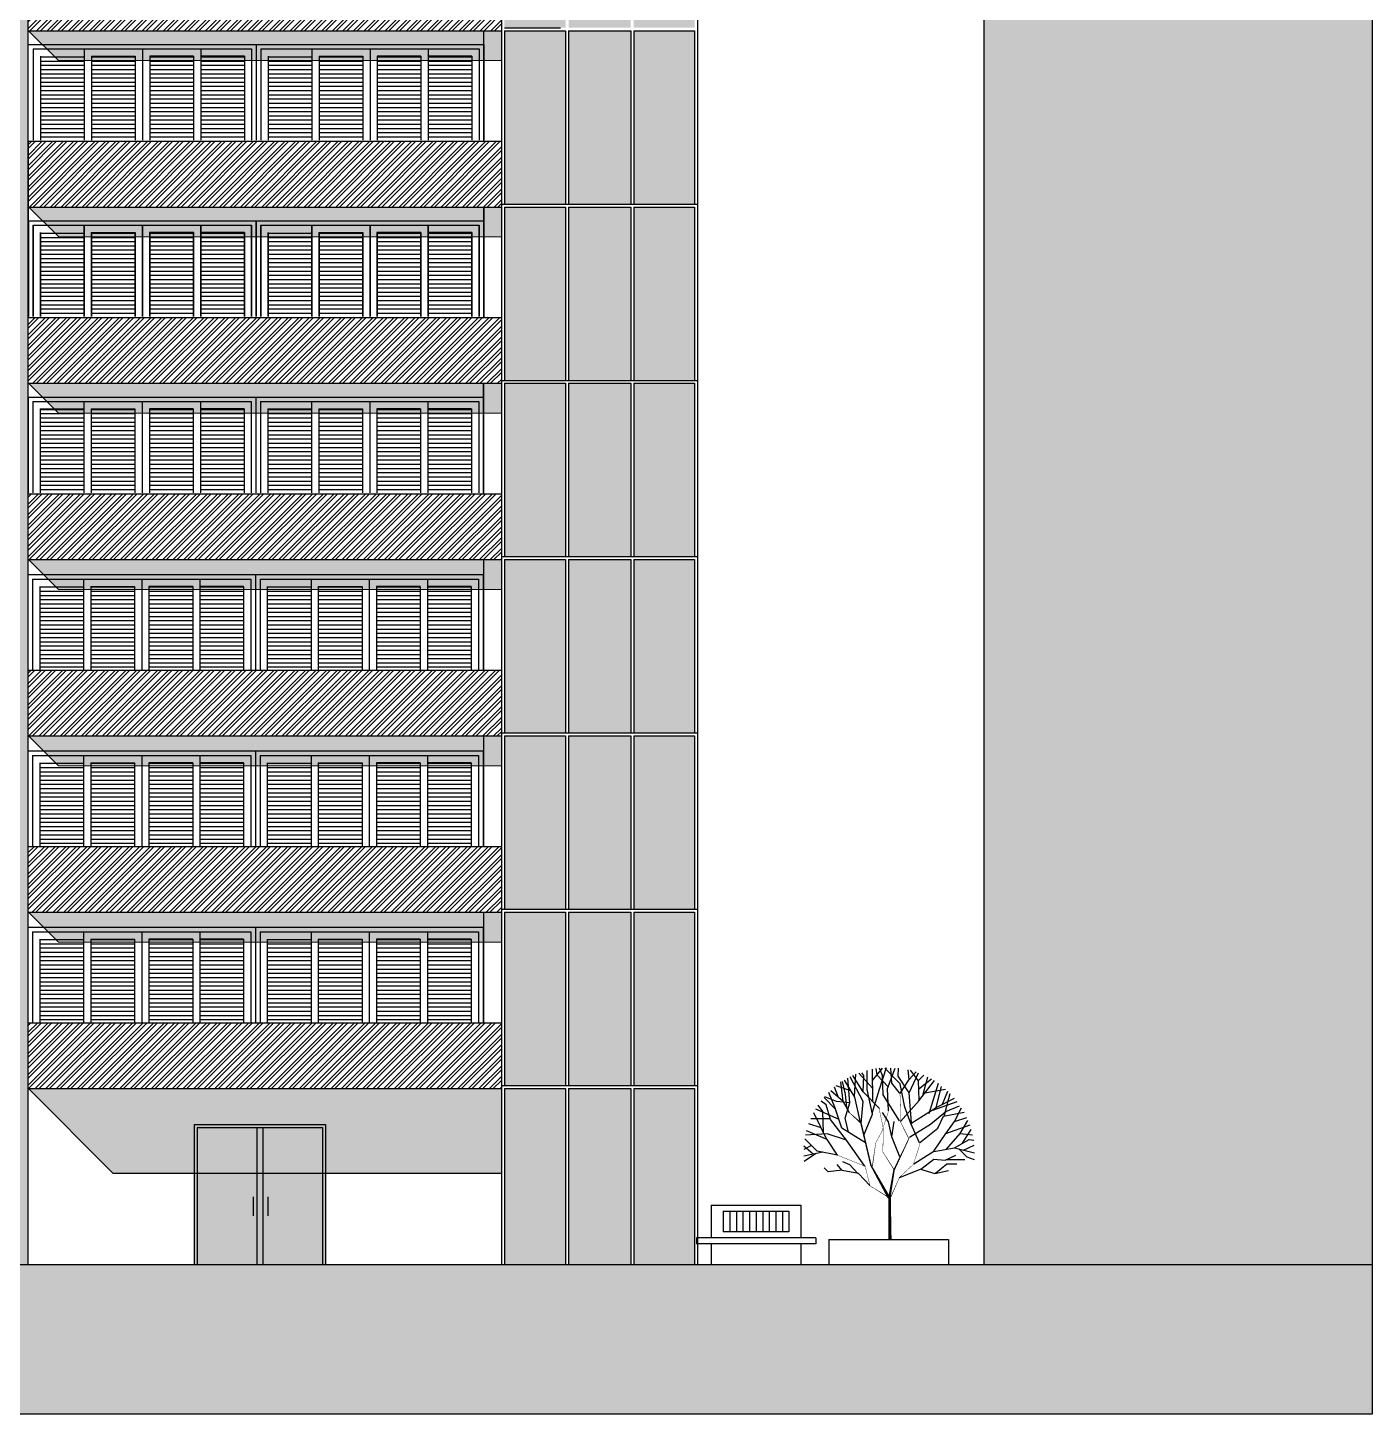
# Model space of a CAD drawing. Header units: millimetres. Extents: x 935 to 1399, y 512 to 900.
# Drawn here: x 956.97 to 979.48, y 645.74 to 668.94 of the extents above; entities that cross this region are included whole.
import ezdxf

# ---------------------------------------------------------------- set-up
doc = ezdxf.new("R2010")
doc.units = ezdxf.units.MM
doc.linetypes.add('ACAD_ISO02W100', pattern=[15, 12, -3])
for name, color, linetype in [('HACHURAS', 13, 'Continuous'), ('P4', 4, 'Continuous'), ('P5', 5, 'Continuous'), ('projeçao', 7, 'ACAD_ISO02W100'), ('VEGET', 64, 'Continuous')]:
    doc.layers.add(name, color=color, linetype=linetype)

# ---------------------------------------------------------------- blocks, each defined once
blk = doc.blocks.new('ARV-2')
for points in [[(-1.096, 4.535), (-1.055, 5.236)], [(-0.52, 4.79), (-0.959, 5.275)], [(-0.306, 4.159), (-0.816, 4.684), (-0.801, 5.194), (-0.861, 5.284)], [(-0.801, 3.327), (-0.531, 3.979), (-0.696, 4.759), (-0.696, 5.359)], [(-0.54, 4.019), (-0.306, 4.774), (-0.081, 5.448)], [(-0.514, 4.373), (-0.53, 5.398)], [(-0.524, 5.045), (-0.216, 5.434)], [(-0.03, 4.847), (-0.381, 5.209), (-0.411, 5.419)], [(0.324, 3.769), (-0.186, 4.594), (-0.216, 5.194), (-0.306, 5.434)], [(0.683, 3.694), (0.489, 4.204), (0.339, 4.939), (-0.141, 5.434)], [(-0.021, 4.084), (-0.051, 4.789), (0.189, 5.434)], [(0.324, 4.654), (0.084, 4.954), (0.054, 5.434)], [(0.624, 4.654), (0.279, 5.179), (0.295, 5.432)], [(0.329, 4.619), (0.624, 5.074), (0.592, 5.382)], [(0.624, 5.074), (0.847, 5.31)], [(0.698, 3.706), (0.624, 4.654), (0.923, 5.283)], [(0.924, 5.029), (0.669, 5.363)], [(-1.592, 4.507), (-1.724, 4.828)], [(-1.208, 4.719), (-1.665, 4.876)], [(-1.446, 4.384), (-1.521, 4.999)], [(-1.335, 4.178), (-1.371, 4.609), (-1.475, 5.012)], [(-0.905, 3.722), (-1.086, 4.519), (-1.412, 5.052)], [(-1.286, 3.417), (-1.386, 3.859), (-1.238, 4.34), (-1.304, 5.115)], [(-0.886, 3.685), (-0.816, 4.384), (-1.231, 5.154)], [(-0.816, 4.684), (-1.14, 5.198)], [(0.354, 3.754), (0.939, 4.414), (0.924, 5.044), (1.089, 5.209)], [(0.954, 3.079), (0.683, 3.694), (1.479, 4.189), (1.644, 4.849)], [(0.93, 4.775), (1.329, 5.094)], [(0.932, 4.407), (1.423, 5.037)], [(1.059, 4.57), (1.212, 5.157)], [(1.253, 4.007), (1.546, 4.955)], [(-1.341, 3.169), (-1.851, 3.814), (-1.986, 4.279), (-2.138, 4.397)], [(-0.744, 3.083), (-1.491, 3.544), (-1.686, 4.144), (-2.049, 4.507)], [(-1.238, 4.34), (-1.656, 4.384), (-2.029, 4.53)], [(-1.694, 4.152), (-1.905, 4.663)], [(-1.251, 4.024), (-1.446, 4.384), (-1.836, 4.714)], [(1.121, 4.649), (1.775, 4.773)], [(1.373, 4.104), (2.136, 4.383)], [(1.479, 4.189), (2.05, 4.491)], [(1.675, 4.293), (1.847, 4.707)], [(1.723, 3.923), (1.922, 4.633)], [(-1.962, 3.187), (-2.377, 4.025)], [(-1.578, 3.811), (-2.314, 4.137)], [(-2.073, 3.411), (-2.091, 4.069), (-2.234, 4.264)], [(0.084, 3.274), (-0.021, 3.739), (-0.216, 4.039)], [(0.639, 3.259), (1.299, 3.664), (1.779, 4.069), (2.214, 4.249)], [(0.954, 3.079), (1.524, 3.544), (1.704, 3.919), (2.355, 4.043)], [(2.049, 3.754), (2.273, 4.183)], [(-2.145, 3.555), (-2.532, 3.676)], [(-1.857, 3.832), (-2.47, 3.831)], [(0.336, 2.646), (0.084, 3.274), (0.159, 3.754)], [(0.774, 2.419), (1.404, 2.824), (1.779, 3.379), (2.544, 3.649)], [(1.793, 3.384), (2.049, 3.754), (2.438, 3.874)], [(2.229, 3.379), (2.477, 3.785)], [(2.303, 3.069), (2.577, 3.496)], [(-1.625, 2.692), (-2.271, 2.824), (-2.655, 3.208)], [(-0.767, 2.349), (-1.341, 3.169), (-1.956, 3.364), (-2.632, 3.326)], [(-1.625, 2.692), (-1.956, 3.184), (-2.601, 3.454)], [(1.404, 2.809), (2.049, 2.929), (2.514, 3.184), (2.664, 3.169)], [(1.797, 2.883), (2.229, 3.379), (2.618, 3.331)], [(-2.444, 2.997), (-2.689, 2.869)], [(-2.093, 2.788), (-2.689, 2.659)], [(-2.389, 2.724), (-2.683, 2.976)], [(-2.318, 2.739), (-2.678, 2.494)], [(0.997, 2.25), (1.404, 2.569), (1.764, 2.539), (2.094, 2.689)], [(2.049, 2.929), (2.679, 2.764)], [(2.186, 2.893), (2.439, 2.644), (2.67, 2.554)], [(2.34, 2.853), (2.668, 3.003)], [(-1.483, 2.217), (-1.926, 2.164), (-2.046, 2.299)], [(-0.61, 1.744), (-0.966, 2.119), (-1.476, 2.209), (-1.641, 2.404)], [(-0.984, 2.122), (-1.236, 2.389), (-1.461, 2.479)], [(0.321, 1.994), (0.984, 2.254), (1.434, 2.119), (1.869, 2.209)], [(1.451, 2.123), (1.809, 2.419), (2.124, 2.419)], [(1.806, 2.559), (2.379, 2.554)]]:
    blk.add_lwpolyline(points)
for points in [[(0.624, 3.199, 0.0225, 0.012, 0), (0.339, 3.769, 0.012, 0.012, 0), (0.354, 4.504, 0.012, 0.012, 0), (0.325, 4.643, 0.012, 0.012, 0)], [(-0.006, 1.354, 0.09, 0.045, 0), (-0.576, 2.374, 0.045, 0.045, 0), (-0.891, 3.709, 0.045, 0.015, 0), (-1.266, 4.039, 0.015, 0.015, 0)], [(-0.531, 2.344, 0.0225, 0.012, 0), (-0.426, 3.079, 0.012, 0.012, 0), (-0.231, 3.439, 0.012, 0.012, 0), (-0.021, 4.084, 0.012, 0.012, 0)], [(0.161, 2.224, 0.0225, 0.012, 0), (-0.201, 2.794, 0.012, 0.012, 0), (-0.186, 3.529, 0.012, 0.012, 0), (-0.321, 4.174, 0.012, 0.012, 0)], [(0.021, 0.039, 0.105, 0.0725, 0), (0.013, 1.404, 0.0725, 0.0478, 0), (0.15, 2.227, 0.0478, 0.0225, 0), (0.619, 3.212, 0.0225, 0.0225, 0)], [(0.039, 1.354, 0.0225, 0.012, 0), (0.324, 1.999, 0.012, 0.012, 0), (0.759, 2.404, 0.012, 0.012, 0), (0.969, 3.049, 0.012, 0.012, 0)], [(-0.051, 1.384, 0.0225, 0.012, 0), (-0.606, 1.729, 0.012, 0.012, 0), (-0.756, 2.344, 0.012, 0.012, 0), (-1.656, 2.704, 0.012, 0.012, 0)]]:
    blk.add_lwpolyline(points, format="xyseb")

msp = doc.modelspace()

# ---------------------------------------------------------------- hatches: boundary and pattern name
for color, points in [(254, [(979.47651, 690.0813), (950.47651, 690.0813), (950.47651, 648.23756), (956.97651, 648.23756), (956.97651, 681.88756), (956.97651, 683.58756), (967.94921, 683.58756), (967.94921, 681.88756), (972.97651, 681.88756), (972.97651, 648.23756), (979.47651, 648.23756)]), (253, [(964.90151, 668.88756), (956.98665, 668.88756), (957.48665, 668.38756), (964.90151, 668.38756)]), (253, [(964.90695, 665.93756), (956.99209, 665.93756), (957.49209, 665.43756), (964.90695, 665.43756)]), (253, [(964.90151, 662.98756), (956.98665, 662.98756), (957.48665, 662.48756), (964.90151, 662.48756)]), (253, [(964.90151, 660.03756), (956.98665, 660.03756), (957.48665, 659.53756), (964.90151, 659.53756)]), (253, [(964.90151, 657.08756), (956.98665, 657.08756), (957.48665, 656.58756), (964.90151, 656.58756)]), (253, [(964.90151, 654.13756), (956.98665, 654.13756), (957.48665, 653.63756), (964.90151, 653.63756)]), (253, [(964.90151, 651.18756), (956.98665, 651.18756), (958.40086, 649.77334), (959.75723, 649.77334), (959.75723, 650.5868), (961.95723, 650.5868), (961.95723, 649.77334), (964.90151, 649.77334)]), (253, [(979.47651, 648.23756), (950.47651, 648.23756), (950.47651, 645.73756), (979.47651, 645.73756)])]:
    msp.add_hatch(color=color).paths.add_polyline_path(points)
h = msp.add_hatch(color=254)
h.paths.add_polyline_path([(964.95151, 677.78756), (965.97612, 677.78756), (965.97612, 680.63756), (965.94151, 680.63756), (964.95151, 680.63756)])
h.paths.add_polyline_path([(967.06612, 680.63756), (966.02612, 680.63756), (966.02612, 677.78756), (967.06612, 677.78756)])
h.paths.add_polyline_path([(968.13482, 680.63756), (967.11612, 680.63756), (967.11612, 677.78756), (968.13482, 677.78756)])
h.paths.add_polyline_path([(968.13482, 677.73756), (967.11612, 677.73756), (967.11612, 674.83756), (968.13482, 674.83756)])
h.paths.add_polyline_path([(967.06612, 677.73756), (966.02612, 677.73756), (966.02612, 674.83756), (967.06612, 674.83756)])
h.paths.add_polyline_path([(965.97612, 677.73756), (965.94151, 677.73756), (964.95151, 677.73756), (964.95151, 674.88756), (964.95151, 674.83756), (965.97612, 674.83756)])
h.paths.add_polyline_path([(964.95151, 671.93756), (964.95151, 671.88756), (965.97612, 671.88756), (965.97612, 674.78756), (965.94151, 674.78756), (964.95151, 674.78756)])
h.paths.add_polyline_path([(967.06612, 674.78756), (966.02612, 674.78756), (966.02612, 671.88756), (967.06612, 671.88756)])
h.paths.add_polyline_path([(968.13482, 674.78756), (967.11612, 674.78756), (967.11612, 671.88756), (968.13482, 671.88756)])
h.paths.add_polyline_path([(967.11612, 668.93756), (968.13482, 668.93756), (968.13482, 671.83756), (967.11612, 671.83756)])
h.paths.add_polyline_path([(966.02612, 668.93756), (967.06612, 668.93756), (967.06612, 671.83756), (966.02612, 671.83756)])
h.paths.add_polyline_path([(965.97612, 671.83756), (965.94151, 671.83756), (964.95151, 671.83756), (964.95151, 668.98756), (964.95151, 668.93756), (965.89151, 668.93756), (965.97612, 668.93756)])
h.paths.add_polyline_path([(965.97612, 668.88756), (964.95151, 668.88756), (964.95151, 665.98756), (965.97612, 665.98756)])
h.paths.add_polyline_path([(967.06612, 668.88756), (966.02612, 668.88756), (966.02612, 665.98756), (967.06612, 665.98756)])
h.paths.add_polyline_path([(967.11612, 665.98756), (968.13482, 665.98756), (968.13482, 668.88756), (967.11612, 668.88756)])
h.paths.add_polyline_path([(968.13482, 665.93756), (967.11612, 665.93756), (967.11612, 663.03756), (968.13482, 663.03756)])
h.paths.add_polyline_path([(967.06612, 665.93756), (966.02612, 665.93756), (966.02612, 663.03756), (967.06612, 663.03756)])
h.paths.add_polyline_path([(965.97612, 665.93756), (964.95151, 665.93756), (964.95151, 663.03756), (965.97612, 663.03756)])
h.paths.add_polyline_path([(965.97612, 662.98756), (964.95151, 662.98756), (964.95151, 660.08756), (965.97612, 660.08756)])
h.paths.add_polyline_path([(967.06612, 662.98756), (966.02612, 662.98756), (966.02612, 660.08756), (967.06612, 660.08756)])
h.paths.add_polyline_path([(968.13482, 662.98756), (967.11612, 662.98756), (967.11612, 660.08756), (968.13482, 660.08756)])
h.paths.add_polyline_path([(967.11612, 657.13756), (968.13482, 657.13756), (968.13482, 660.03756), (967.11612, 660.03756)])
h.paths.add_polyline_path([(967.06612, 660.03756), (966.02612, 660.03756), (966.02612, 657.13756), (967.06612, 657.13756)])
h.paths.add_polyline_path([(964.95151, 657.13756), (965.97612, 657.13756), (965.97612, 660.03756), (964.95151, 660.03756)])
h.paths.add_polyline_path([(965.97612, 657.08756), (964.95151, 657.08756), (964.95151, 654.18756), (965.97612, 654.18756)])
h.paths.add_polyline_path([(967.06612, 657.08756), (966.02612, 657.08756), (966.02612, 654.18756), (967.06612, 654.18756)])
h.paths.add_polyline_path([(967.11612, 654.18756), (968.13482, 654.18756), (968.13482, 657.08756), (967.11612, 657.08756)])
h.paths.add_polyline_path([(967.11612, 651.23756), (968.13482, 651.23756), (968.13482, 654.13756), (967.11612, 654.13756)])
h.paths.add_polyline_path([(967.06612, 654.13756), (966.02612, 654.13756), (966.02612, 651.23756), (967.06612, 651.23756)])
h.paths.add_polyline_path([(965.97612, 654.13756), (964.95151, 654.13756), (964.95151, 651.23756), (965.97612, 651.23756)])
h.paths.add_polyline_path([(965.97612, 651.18756), (964.95151, 651.18756), (964.95151, 648.23756), (965.97612, 648.23756)])
h.paths.add_polyline_path([(967.06612, 651.18756), (966.02612, 651.18756), (966.02612, 648.23756), (967.06612, 648.23756)])
h.paths.add_polyline_path([(967.11612, 651.18756), (967.11612, 648.23756), (968.13482, 648.23756), (968.13482, 651.18756)])
h = msp.add_hatch()
h.set_pattern_fill('STEEL', color=6, style=0)
h.set_pattern_definition([(45, (1566.02895, 455.18879), (-0.088388348, 0.088388348), []), (45, (1566.02895, 455.25129), (-0.088388348, 0.088388348), [])])
h.paths.add_polyline_path([(956.97651, 675.88756), (956.97651, 674.78756), (964.90151, 674.78756), (964.90151, 675.88756)])
h.paths.add_polyline_path([(964.90151, 671.83756), (964.90151, 672.93756), (956.97651, 672.93756), (956.97651, 671.83756)])
h.paths.add_polyline_path([(964.90151, 668.88756), (964.90151, 669.98756), (956.97651, 669.98756), (956.97651, 668.88756)])
h.paths.add_polyline_path([(964.90151, 665.93756), (964.90151, 667.03756), (956.97651, 667.03756), (956.97651, 665.93756)])
h.paths.add_polyline_path([(956.97651, 664.08756), (956.97651, 662.98756), (964.90151, 662.98756), (964.90151, 664.08756)])
h.paths.add_polyline_path([(964.90151, 660.03756), (964.90151, 661.13756), (956.97651, 661.13756), (956.97651, 660.03756)])
h.paths.add_polyline_path([(956.97651, 658.18756), (956.97651, 657.08756), (964.90151, 657.08756), (964.90151, 658.18756)])
h.paths.add_polyline_path([(956.97651, 655.23756), (956.97651, 654.13756), (964.90151, 654.13756), (964.90151, 655.23756)])
h.paths.add_polyline_path([(956.97651, 652.28756), (956.97651, 651.18756), (964.90151, 651.18756), (964.90151, 652.28756)])
h = msp.add_hatch(color=253)
h.paths.add_polyline_path([(961.95723, 650.5868), (959.75723, 650.5868), (959.75723, 648.2368), (959.80723, 648.2368), (959.80723, 650.5368), (961.90723, 650.5368), (961.90723, 648.2368), (961.95723, 648.2368)])
h.paths.add_polyline_path([(960.90723, 650.5368), (960.80723, 650.5368), (960.80723, 648.2368), (960.90723, 648.2368)], flags=17)
h = msp.add_hatch(color=253)
h.paths.add_polyline_path([(960.80723, 650.5368), (959.80723, 650.5368), (959.80723, 649.77334), (960.80723, 649.77334)])
h.paths.add_polyline_path([(961.90723, 650.5368), (960.90723, 650.5368), (960.90723, 649.77334), (961.90723, 649.77334)])
h = msp.add_hatch(color=254)
h.paths.add_polyline_path([(960.80723, 650.5368), (959.80723, 650.5368), (959.80723, 648.2368), (960.80723, 648.2368)])
h.paths.add_polyline_path([(960.90723, 648.2368), (961.90723, 648.2368), (961.90723, 650.5368), (960.90723, 650.5368)])
at = {"layer": 'HACHURAS'}
h = msp.add_hatch(dxfattribs=at)
h.set_pattern_fill('ANSI31,_O', color=1, scale=0.563773, angle=135)
h.set_pattern_definition([(180, (1144.826145, 681.9108), (-1e-17, -0.070471577), [])])
h.paths.add_polyline_path([(957.91787, 668.45984), (957.18649, 668.45984), (957.18649, 667.05803), (957.91787, 667.05803)])
h.paths.add_polyline_path([(958.77114, 668.45984), (958.03976, 668.45984), (958.03976, 667.05803), (958.77114, 667.05803)])
h.paths.add_polyline_path([(959.74632, 668.45984), (959.01494, 668.45984), (959.01494, 667.05803), (959.74632, 667.05803)])
h.paths.add_polyline_path([(960.5996, 668.45984), (959.86821, 668.45984), (959.86821, 667.05803), (960.5996, 667.05803)])
h = msp.add_hatch(dxfattribs=at)
h.set_pattern_fill('ANSI31,_O', color=1, scale=0.563773, angle=135)
h.set_pattern_definition([(180, (1144.826145, 681.9108), (-1e-17, -0.070471577), [])])
h.paths.add_polyline_path([(957.91787, 668.45984), (957.18649, 668.45984), (957.18649, 667.05803), (957.91787, 667.05803)])
h.paths.add_polyline_path([(958.77114, 668.45984), (958.03976, 668.45984), (958.03976, 667.05803), (958.77114, 667.05803)])
h.paths.add_polyline_path([(959.74632, 668.45984), (959.01494, 668.45984), (959.01494, 667.05803), (959.74632, 667.05803)])
h.paths.add_polyline_path([(960.5996, 668.45984), (959.86821, 668.45984), (959.86821, 667.05803), (960.5996, 667.05803)])
h = msp.add_hatch(dxfattribs=at)
h.set_pattern_fill('ANSI31,_O', color=1, scale=0.563773, angle=135)
h.set_pattern_definition([(180, (1148.63542, 681.9108), (-1e-17, -0.070471577), [])])
h.paths.add_polyline_path([(961.72714, 668.45984), (960.99576, 668.45984), (960.99576, 667.05803), (961.72714, 667.05803)])
h.paths.add_polyline_path([(962.58042, 668.45984), (961.84904, 668.45984), (961.84904, 667.05803), (962.58042, 667.05803)])
h.paths.add_polyline_path([(963.55559, 668.45984), (962.82421, 668.45984), (962.82421, 667.05803), (963.55559, 667.05803)])
h.paths.add_polyline_path([(964.40887, 668.45984), (963.67749, 668.45984), (963.67749, 667.05803), (964.40887, 667.05803)])
h = msp.add_hatch(dxfattribs=at)
h.set_pattern_fill('ANSI31,_O', color=1, scale=0.563773, angle=135)
h.set_pattern_definition([(180, (1148.63542, 681.9108), (-1e-17, -0.070471577), [])])
h.paths.add_polyline_path([(961.72714, 668.45984), (960.99576, 668.45984), (960.99576, 667.05803), (961.72714, 667.05803)])
h.paths.add_polyline_path([(962.58042, 668.45984), (961.84904, 668.45984), (961.84904, 667.05803), (962.58042, 667.05803)])
h.paths.add_polyline_path([(963.55559, 668.45984), (962.82421, 668.45984), (962.82421, 667.05803), (963.55559, 667.05803)])
h.paths.add_polyline_path([(964.40887, 668.45984), (963.67749, 668.45984), (963.67749, 667.05803), (964.40887, 667.05803)])
h = msp.add_hatch(dxfattribs=at)
h.set_pattern_fill('ANSI31,_O', color=1, scale=0.563773, angle=135)
h.set_pattern_definition([(180, (1144.820705, 678.9608), (-1e-17, -0.070471577), [])])
h.paths.add_polyline_path([(957.91243, 665.50984), (957.18105, 665.50984), (957.18105, 664.10803), (957.91243, 664.10803)])
h.paths.add_polyline_path([(958.7657, 665.50984), (958.03432, 665.50984), (958.03432, 664.10803), (958.7657, 664.10803)])
h.paths.add_polyline_path([(959.74088, 665.50984), (959.0095, 665.50984), (959.0095, 664.10803), (959.74088, 664.10803)])
h.paths.add_polyline_path([(960.59416, 665.50984), (959.86278, 665.50984), (959.86278, 664.10803), (960.59416, 664.10803)])
h = msp.add_hatch(dxfattribs=at)
h.set_pattern_fill('ANSI31,_O', color=1, scale=0.563773, angle=135)
h.set_pattern_definition([(180, (1144.820705, 678.9608), (-1e-17, -0.070471577), [])])
h.paths.add_polyline_path([(957.91243, 665.50984), (957.18105, 665.50984), (957.18105, 664.10803), (957.91243, 664.10803)])
h.paths.add_polyline_path([(958.7657, 665.50984), (958.03432, 665.50984), (958.03432, 664.10803), (958.7657, 664.10803)])
h.paths.add_polyline_path([(959.74088, 665.50984), (959.0095, 665.50984), (959.0095, 664.10803), (959.74088, 664.10803)])
h.paths.add_polyline_path([(960.59416, 665.50984), (959.86278, 665.50984), (959.86278, 664.10803), (960.59416, 664.10803)])
h = msp.add_hatch(dxfattribs=at)
h.set_pattern_fill('ANSI31,_O', color=1, scale=0.563773, angle=135)
h.set_pattern_definition([(180, (1144.826145, 678.9608), (-1e-17, -0.070471577), [])])
h.paths.add_polyline_path([(957.91787, 665.50984), (957.18649, 665.50984), (957.18649, 664.10803), (957.91787, 664.10803)])
h.paths.add_polyline_path([(958.77114, 665.50984), (958.03976, 665.50984), (958.03976, 664.10803), (958.77114, 664.10803)])
h.paths.add_polyline_path([(959.74632, 665.50984), (959.01494, 665.50984), (959.01494, 664.10803), (959.74632, 664.10803)])
h.paths.add_polyline_path([(960.5996, 665.50984), (959.86821, 665.50984), (959.86821, 664.10803), (960.5996, 664.10803)])
h = msp.add_hatch(dxfattribs=at)
h.set_pattern_fill('ANSI31,_O', color=1, scale=0.563773, angle=135)
h.set_pattern_definition([(180, (1148.62998, 678.9608), (-1e-17, -0.070471577), [])])
h.paths.add_polyline_path([(961.7217, 665.50984), (960.99032, 665.50984), (960.99032, 664.10803), (961.7217, 664.10803)])
h.paths.add_polyline_path([(962.57498, 665.50984), (961.8436, 665.50984), (961.8436, 664.10803), (962.57498, 664.10803)])
h.paths.add_polyline_path([(963.55015, 665.50984), (962.81877, 665.50984), (962.81877, 664.10803), (963.55015, 664.10803)])
h.paths.add_polyline_path([(964.40343, 665.50984), (963.67205, 665.50984), (963.67205, 664.10803), (964.40343, 664.10803)])
h = msp.add_hatch(dxfattribs=at)
h.set_pattern_fill('ANSI31,_O', color=1, scale=0.563773, angle=135)
h.set_pattern_definition([(180, (1148.62998, 678.9608), (-1e-17, -0.070471577), [])])
h.paths.add_polyline_path([(961.7217, 665.50984), (960.99032, 665.50984), (960.99032, 664.10803), (961.7217, 664.10803)])
h.paths.add_polyline_path([(962.57498, 665.50984), (961.8436, 665.50984), (961.8436, 664.10803), (962.57498, 664.10803)])
h.paths.add_polyline_path([(963.55015, 665.50984), (962.81877, 665.50984), (962.81877, 664.10803), (963.55015, 664.10803)])
h.paths.add_polyline_path([(964.40343, 665.50984), (963.67205, 665.50984), (963.67205, 664.10803), (964.40343, 664.10803)])
h = msp.add_hatch(dxfattribs=at)
h.set_pattern_fill('ANSI31,_O', color=1, scale=0.563773, angle=135)
h.set_pattern_definition([(180, (1148.63542, 678.9608), (-1e-17, -0.070471577), [])])
h.paths.add_polyline_path([(961.72714, 665.50984), (960.99576, 665.50984), (960.99576, 664.10803), (961.72714, 664.10803)])
h.paths.add_polyline_path([(962.58042, 665.50984), (961.84904, 665.50984), (961.84904, 664.10803), (962.58042, 664.10803)])
h.paths.add_polyline_path([(963.55559, 665.50984), (962.82421, 665.50984), (962.82421, 664.10803), (963.55559, 664.10803)])
h.paths.add_polyline_path([(964.40887, 665.50984), (963.67749, 665.50984), (963.67749, 664.10803), (964.40887, 664.10803)])
h = msp.add_hatch(dxfattribs=at)
h.set_pattern_fill('ANSI31,_O', color=1, scale=0.563773, angle=135)
h.set_pattern_definition([(180, (1144.820705, 676.0108), (-1e-17, -0.070471577), [])])
h.paths.add_polyline_path([(957.91243, 662.55984), (957.18105, 662.55984), (957.18105, 661.15803), (957.91243, 661.15803)])
h.paths.add_polyline_path([(958.7657, 662.55984), (958.03432, 662.55984), (958.03432, 661.15803), (958.7657, 661.15803)])
h.paths.add_polyline_path([(959.74088, 662.55984), (959.0095, 662.55984), (959.0095, 661.15803), (959.74088, 661.15803)])
h.paths.add_polyline_path([(960.59416, 662.55984), (959.86278, 662.55984), (959.86278, 661.15803), (960.59416, 661.15803)])
h = msp.add_hatch(dxfattribs=at)
h.set_pattern_fill('ANSI31,_O', color=1, scale=0.563773, angle=135)
h.set_pattern_definition([(180, (1148.62998, 676.0108), (-1e-17, -0.070471577), [])])
h.paths.add_polyline_path([(961.7217, 662.55984), (960.99032, 662.55984), (960.99032, 661.15803), (961.7217, 661.15803)])
h.paths.add_polyline_path([(962.57498, 662.55984), (961.8436, 662.55984), (961.8436, 661.15803), (962.57498, 661.15803)])
h.paths.add_polyline_path([(963.55015, 662.55984), (962.81877, 662.55984), (962.81877, 661.15803), (963.55015, 661.15803)])
h.paths.add_polyline_path([(964.40343, 662.55984), (963.67205, 662.55984), (963.67205, 661.15803), (964.40343, 661.15803)])
h = msp.add_hatch(dxfattribs=at)
h.set_pattern_fill('ANSI31,_O', color=1, scale=0.563773, angle=135)
h.set_pattern_definition([(180, (1144.814254, 673.04033), (-1e-17, -0.070471577), [])])
h.paths.add_polyline_path([(957.90598, 659.58937), (957.1746, 659.58937), (957.1746, 658.18756), (957.90598, 658.18756)])
h.paths.add_polyline_path([(958.75925, 659.58937), (958.02787, 659.58937), (958.02787, 658.18756), (958.75925, 658.18756)])
h.paths.add_polyline_path([(959.73443, 659.58937), (959.00305, 659.58937), (959.00305, 658.18756), (959.73443, 658.18756)])
h.paths.add_polyline_path([(960.58771, 659.58937), (959.85632, 659.58937), (959.85632, 658.18756), (960.58771, 658.18756)])
h = msp.add_hatch(dxfattribs=at)
h.set_pattern_fill('ANSI31,_O', color=1, scale=0.563773, angle=135)
h.set_pattern_definition([(180, (1148.62353, 673.04033), (-1e-17, -0.070471577), [])])
h.paths.add_polyline_path([(961.71525, 659.58937), (960.98387, 659.58937), (960.98387, 658.18756), (961.71525, 658.18756)])
h.paths.add_polyline_path([(962.56853, 659.58937), (961.83715, 659.58937), (961.83715, 658.18756), (962.56853, 658.18756)])
h.paths.add_polyline_path([(963.5437, 659.58937), (962.81232, 659.58937), (962.81232, 658.18756), (963.5437, 658.18756)])
h.paths.add_polyline_path([(964.39698, 659.58937), (963.6656, 659.58937), (963.6656, 658.18756), (964.39698, 658.18756)])
h = msp.add_hatch(dxfattribs=at)
h.set_pattern_fill('ANSI31,_O', color=1, scale=0.563773, angle=135)
h.set_pattern_definition([(180, (1144.814254, 670.09033), (-1e-17, -0.070471577), [])])
h.paths.add_polyline_path([(957.90598, 656.63937), (957.1746, 656.63937), (957.1746, 655.23756), (957.90598, 655.23756)])
h.paths.add_polyline_path([(958.75925, 656.63937), (958.02787, 656.63937), (958.02787, 655.23756), (958.75925, 655.23756)])
h.paths.add_polyline_path([(959.73443, 656.63937), (959.00305, 656.63937), (959.00305, 655.23756), (959.73443, 655.23756)])
h.paths.add_polyline_path([(960.58771, 656.63937), (959.85632, 656.63937), (959.85632, 655.23756), (960.58771, 655.23756)])
h = msp.add_hatch(dxfattribs=at)
h.set_pattern_fill('ANSI31,_O', color=1, scale=0.563773, angle=135)
h.set_pattern_definition([(180, (1148.62353, 670.09033), (-1e-17, -0.070471577), [])])
h.paths.add_polyline_path([(961.71525, 656.63937), (960.98387, 656.63937), (960.98387, 655.23756), (961.71525, 655.23756)])
h.paths.add_polyline_path([(962.56853, 656.63937), (961.83715, 656.63937), (961.83715, 655.23756), (962.56853, 655.23756)])
h.paths.add_polyline_path([(963.5437, 656.63937), (962.81232, 656.63937), (962.81232, 655.23756), (963.5437, 655.23756)])
h.paths.add_polyline_path([(964.39698, 656.63937), (963.6656, 656.63937), (963.6656, 655.23756), (964.39698, 655.23756)])
h = msp.add_hatch(dxfattribs=at)
h.set_pattern_fill('ANSI31,_O', color=1, scale=0.563773, angle=135)
h.set_pattern_definition([(180, (1144.814254, 667.14033), (-1e-17, -0.070471577), [])])
h.paths.add_polyline_path([(957.90598, 653.68937), (957.1746, 653.68937), (957.1746, 652.28756), (957.90598, 652.28756)])
h.paths.add_polyline_path([(958.75925, 653.68937), (958.02787, 653.68937), (958.02787, 652.28756), (958.75925, 652.28756)])
h.paths.add_polyline_path([(959.73443, 653.68937), (959.00305, 653.68937), (959.00305, 652.28756), (959.73443, 652.28756)])
h.paths.add_polyline_path([(960.58771, 653.68937), (959.85632, 653.68937), (959.85632, 652.28756), (960.58771, 652.28756)])
h = msp.add_hatch(dxfattribs=at)
h.set_pattern_fill('ANSI31,_O', color=1, scale=0.563773, angle=135)
h.set_pattern_definition([(180, (1148.62353, 667.14033), (-1e-17, -0.070471577), [])])
h.paths.add_polyline_path([(961.71525, 653.68937), (960.98387, 653.68937), (960.98387, 652.28756), (961.71525, 652.28756)])
h.paths.add_polyline_path([(962.56853, 653.68937), (961.83715, 653.68937), (961.83715, 652.28756), (962.56853, 652.28756)])
h.paths.add_polyline_path([(963.5437, 653.68937), (962.81232, 653.68937), (962.81232, 652.28756), (963.5437, 652.28756)])
h.paths.add_polyline_path([(964.39698, 653.68937), (963.6656, 653.68937), (963.6656, 652.28756), (964.39698, 652.28756)])

# ---------------------------------------------------------------- linework, layer by layer
at = {"color": 254}
for p, q in [((979.47651, 690.0813), (979.47651, 645.73756)), ((979.47651, 645.73756), (950.47651, 645.73756))]:
    msp.add_line(p, q, dxfattribs=at)
at = {"color": 3}
for p, q in [((956.97651, 681.88756), (956.97651, 648.23756)), ((972.97651, 681.88756), (972.97651, 648.23756)), ((972.97651, 681.88756), (972.97651, 648.23756)), ((972.97651, 681.88756), (972.97651, 648.23756)), ((972.97651, 681.88756), (972.97651, 648.23756)), ((956.97651, 665.93756), (956.97651, 664.08756)), ((956.98195, 665.93756), (956.98195, 664.08756)), ((956.98195, 665.93756), (956.98195, 664.08756)), ((956.98195, 665.93756), (956.98195, 664.08756)), ((956.97651, 660.03756), (956.97651, 658.18756)), ((956.97651, 657.08756), (956.97651, 655.23756)), ((956.97651, 654.13756), (956.97651, 652.28756)), ((956.97651, 651.18756), (956.97651, 648.23756)), ((956.97651, 651.18756), (956.97651, 648.23756))]:
    msp.add_line(p, q, dxfattribs=at)
at = {"color": 6}
for p, q in [((964.90151, 680.68756), (964.90151, 648.23756)), ((956.97651, 669.98756), (956.97651, 668.88756)), ((956.97651, 669.98756), (956.97651, 668.88756)), ((956.97651, 668.88756), (964.90151, 668.88756)), ((964.60151, 668.88756), (964.60151, 667.03756)), ((956.97651, 667.03756), (956.97651, 665.93756)), ((956.97651, 667.03756), (964.90151, 667.03756)), ((956.97651, 667.03756), (956.97651, 665.93756)), ((956.98195, 667.03756), (956.98195, 665.93756)), ((956.98195, 667.03756), (956.98195, 665.93756)), ((956.98195, 667.03756), (956.98195, 665.93756)), ((956.98195, 667.03756), (956.98195, 665.93756)), ((956.97651, 665.93756), (964.90151, 665.93756)), ((964.60151, 665.93756), (964.60151, 664.08756)), ((964.60695, 665.93756), (964.60695, 664.08756)), ((964.60695, 665.93756), (964.60695, 664.08756)), ((956.97651, 664.08756), (956.97651, 662.98756)), ((956.97651, 664.08756), (964.90151, 664.08756)), ((956.97651, 664.08756), (956.97651, 662.98756)), ((956.97651, 664.08756), (956.97651, 662.98756)), ((956.97651, 664.08756), (956.97651, 662.98756)), ((956.97651, 664.08756), (956.97651, 662.98756)), ((956.97651, 664.08756), (956.97651, 662.98756)), ((956.97651, 662.98756), (964.90151, 662.98756)), ((964.59607, 662.98756), (964.59607, 661.13756)), ((964.60151, 662.98756), (964.60151, 661.13756)), ((964.60151, 662.98756), (964.60151, 661.13756)), ((964.60151, 662.98756), (964.60151, 661.13756)), ((956.97651, 661.13756), (956.97651, 660.03756)), ((956.97651, 661.13756), (964.90151, 661.13756)), ((956.97651, 661.13756), (956.97651, 660.03756)), ((956.97651, 660.03756), (964.90151, 660.03756)), ((964.60151, 660.03756), (964.60151, 658.18756)), ((956.97651, 658.18756), (956.97651, 657.08756)), ((956.97651, 658.18756), (964.90151, 658.18756)), ((956.97651, 658.18756), (956.97651, 657.08756)), ((956.97651, 657.08756), (964.90151, 657.08756)), ((964.60151, 657.08756), (964.60151, 655.23756)), ((956.97651, 655.23756), (956.97651, 654.13756)), ((956.97651, 655.23756), (964.90151, 655.23756)), ((956.97651, 655.23756), (956.97651, 654.13756)), ((956.97651, 654.13756), (964.90151, 654.13756)), ((964.60151, 654.13756), (964.60151, 652.28756)), ((956.97651, 652.28756), (956.97651, 651.18756)), ((956.97651, 652.28756), (964.90151, 652.28756)), ((956.97651, 652.28756), (956.97651, 651.18756)), ((956.97651, 651.18756), (964.90151, 651.18756)), ((979.47651, 648.23756), (950.47651, 648.23756))]:
    msp.add_line(p, q, dxfattribs=at)
at = {"color": 1}
for p, q in [((968.18482, 680.68756), (968.18482, 651.18756)), ((964.95151, 668.93756), (965.89151, 668.93756)), ((964.95151, 668.88756), (965.97612, 668.88756)), ((964.95151, 668.88756), (964.95151, 665.98756)), ((965.97612, 668.88756), (965.97612, 665.98756)), ((966.02612, 668.88756), (966.02612, 665.98756)), ((966.02612, 668.88756), (967.06612, 668.88756)), ((967.06612, 668.88756), (967.06612, 665.98756)), ((967.11612, 668.88756), (967.11612, 665.98756)), ((967.11612, 668.88756), (968.13482, 668.88756)), ((968.13482, 668.88756), (968.13482, 665.98756)), ((956.97651, 665.93756), (956.97651, 664.08756)), ((956.98195, 665.93756), (956.98195, 664.08756)), ((964.90151, 665.98756), (968.18482, 665.98756)), ((964.95151, 665.93756), (965.97612, 665.93756)), ((964.95151, 665.93756), (964.95151, 663.03756)), ((965.97612, 665.93756), (965.97612, 663.03756)), ((966.02612, 665.93756), (967.06612, 665.93756)), ((966.02612, 665.93756), (966.02612, 663.03756)), ((967.06612, 665.93756), (967.06612, 663.03756)), ((967.11612, 665.93756), (968.13482, 665.93756)), ((967.11612, 665.93756), (967.11612, 663.03756)), ((968.13482, 665.93756), (968.13482, 663.03756)), ((956.97651, 662.98756), (956.97651, 661.13756)), ((956.97651, 662.98756), (956.97651, 661.13756)), ((956.97651, 662.98756), (956.97651, 661.13756)), ((956.97651, 662.98756), (956.97651, 661.13756)), ((956.97651, 662.98756), (956.97651, 661.13756)), ((956.97651, 662.98756), (956.97651, 661.13756)), ((964.90151, 663.03756), (968.18482, 663.03756)), ((964.95151, 662.98756), (965.97612, 662.98756)), ((964.95151, 662.98756), (964.95151, 660.08756)), ((965.97612, 662.98756), (965.97612, 660.08756)), ((966.02612, 662.98756), (967.06612, 662.98756)), ((966.02612, 662.98756), (966.02612, 660.08756)), ((967.06612, 662.98756), (967.06612, 660.08756)), ((967.11612, 662.98756), (968.13482, 662.98756)), ((967.11612, 662.98756), (967.11612, 660.08756)), ((968.13482, 662.98756), (968.13482, 660.08756)), ((957.18105, 662.55984), (957.91243, 662.55984)), ((960.99032, 662.55984), (961.7217, 662.55984)), ((964.90151, 660.08756), (968.18482, 660.08756)), ((956.97651, 660.03756), (956.97651, 658.18756)), ((964.95151, 660.03756), (965.97612, 660.03756)), ((964.95151, 660.03756), (964.95151, 657.13756)), ((965.97612, 660.03756), (965.97612, 657.13756)), ((966.02612, 660.03756), (967.06612, 660.03756)), ((966.02612, 660.03756), (966.02612, 657.13756)), ((967.06612, 660.03756), (967.06612, 657.13756)), ((967.11612, 660.03756), (968.13482, 660.03756)), ((967.11612, 660.03756), (967.11612, 657.13756)), ((968.13482, 660.03756), (968.13482, 657.13756)), ((956.97651, 657.08756), (956.97651, 655.23756)), ((964.90151, 657.13756), (968.18482, 657.13756)), ((964.95151, 657.08756), (965.97612, 657.08756)), ((964.95151, 657.08756), (964.95151, 654.18756)), ((965.97612, 657.08756), (965.97612, 654.18756)), ((966.02612, 657.08756), (967.06612, 657.08756)), ((966.02612, 657.08756), (966.02612, 654.18756)), ((967.06612, 657.08756), (967.06612, 654.18756)), ((967.11612, 657.08756), (968.13482, 657.08756)), ((967.11612, 657.08756), (967.11612, 654.18756)), ((968.13482, 657.08756), (968.13482, 654.18756)), ((956.97651, 654.13756), (956.97651, 652.28756)), ((964.90151, 654.18756), (968.18482, 654.18756)), ((964.95151, 654.13756), (965.97612, 654.13756)), ((964.95151, 654.13756), (964.95151, 651.23756)), ((965.97612, 654.13756), (965.97612, 651.23756)), ((966.02612, 654.13756), (967.06612, 654.13756)), ((966.02612, 654.13756), (966.02612, 651.23756)), ((967.06612, 654.13756), (967.06612, 651.23756)), ((967.11612, 654.13756), (968.13482, 654.13756)), ((967.11612, 654.13756), (967.11612, 651.23756)), ((968.13482, 654.13756), (968.13482, 651.23756)), ((964.90151, 651.23756), (968.18482, 651.23756)), ((964.95151, 651.18756), (965.97612, 651.18756)), ((964.95151, 651.18756), (964.95151, 648.23756)), ((965.97612, 651.18756), (965.97612, 648.23756)), ((966.02612, 651.18756), (967.06612, 651.18756)), ((966.02612, 651.18756), (966.02612, 648.23756)), ((967.06612, 651.18756), (967.06612, 648.23756)), ((967.11612, 651.18756), (968.13482, 651.18756)), ((967.11612, 651.18756), (967.11612, 648.23756)), ((968.13482, 651.18756), (968.13482, 648.23756)), ((968.18482, 651.18756), (968.18482, 648.23756))]:
    msp.add_line(p, q, dxfattribs=at)
at = {"color": 253, "lineweight": 0}
for p, q in [((956.98665, 668.88756), (957.48665, 668.38756)), ((957.48665, 668.38756), (964.90151, 668.38756)), ((956.99209, 665.93756), (957.49209, 665.43756)), ((957.49209, 665.43756), (964.90695, 665.43756)), ((956.98665, 662.98756), (957.48665, 662.48756)), ((957.48665, 662.48756), (964.90151, 662.48756)), ((956.98665, 660.03756), (957.48665, 659.53756)), ((957.48665, 659.53756), (964.90151, 659.53756)), ((956.98665, 657.08756), (957.48665, 656.58756)), ((957.48665, 656.58756), (964.90151, 656.58756)), ((956.98665, 654.13756), (957.48665, 653.63756)), ((956.98665, 654.13756), (957.48665, 653.63756)), ((957.48665, 653.63756), (964.90151, 653.63756)), ((957.48665, 653.63756), (964.90151, 653.63756)), ((956.98665, 651.18756), (958.40086, 649.77334)), ((958.40086, 649.77334), (959.75723, 649.77334)), ((959.75723, 649.77334), (959.80723, 649.77334)), ((959.80723, 649.77334), (960.80723, 649.77334)), ((960.90723, 649.77334), (961.90723, 649.77334)), ((961.90723, 649.77334), (961.95723, 649.77334)), ((961.95723, 649.77334), (964.90151, 649.77334))]:
    msp.add_line(p, q, dxfattribs=at)
at = {"color": 253}
for p, q in [((956.98665, 654.13756), (957.48665, 653.63756)), ((956.98665, 651.18756), (958.40086, 649.77334)), ((958.40086, 649.77334), (964.90151, 649.77334))]:
    msp.add_line(p, q, dxfattribs=at)
at = {"color": 6, "lineweight": 0}
for p, q in [((964.90151, 651.18756), (956.98665, 651.18756)), ((964.90151, 649.77334), (964.90151, 651.18756))]:
    msp.add_line(p, q, dxfattribs=at)
at = {"color": 7}
for p, q in [((959.75723, 650.5868), (959.75723, 648.2368)), ((959.80723, 650.5368), (959.80723, 648.2368)), ((960.80723, 650.5368), (960.80723, 648.2368)), ((960.90723, 650.5368), (960.90723, 648.2368)), ((961.90723, 650.5368), (961.90723, 648.2368)), ((961.95723, 650.5868), (961.95723, 648.2368))]:
    msp.add_line(p, q, dxfattribs=at)
at = {"color": 7, "lineweight": 0}
for p, q in [((959.75723, 650.5868), (961.95723, 650.5868)), ((959.75723, 649.77334), (959.75723, 650.5868)), ((961.95723, 650.5868), (959.75723, 650.5868)), ((959.75723, 650.5868), (959.75723, 649.77334)), ((960.80723, 650.5368), (959.80723, 650.5368)), ((959.80723, 650.5368), (959.80723, 649.77334)), ((959.80723, 649.77334), (959.80723, 650.5368)), ((959.80723, 650.5368), (961.90723, 650.5368)), ((960.80723, 649.77334), (960.80723, 650.5368)), ((961.90723, 650.5368), (960.90723, 650.5368)), ((960.90723, 650.5368), (960.90723, 649.77334)), ((961.90723, 649.77334), (961.90723, 650.5368)), ((961.90723, 650.5368), (961.90723, 649.77334)), ((961.95723, 650.5868), (961.95723, 649.77334)), ((961.95723, 649.77334), (961.95723, 650.5868))]:
    msp.add_line(p, q, dxfattribs=at)
at = {"layer": 'HACHURAS', "color": 1}
for p, q in [((956.97651, 668.88756), (956.97651, 667.03756)), ((956.98296, 665.70793), (956.98296, 664.10803)), ((957.05915, 665.63174), (957.05915, 664.10803))]:
    msp.add_line(p, q, dxfattribs=at)
at = {"layer": 'P4', "color": 1}
for p, q in [((956.9884, 668.65793), (960.79768, 668.65793)), ((956.9884, 668.65793), (960.79768, 668.65793)), ((960.79768, 668.65793), (960.79768, 667.05803)), ((960.79768, 668.65793), (960.79768, 667.05803)), ((960.79768, 668.65793), (964.60695, 668.65793)), ((960.79768, 668.65793), (960.79768, 667.05803)), ((960.79768, 668.65793), (960.79768, 667.05803)), ((960.79768, 668.65793), (964.60695, 668.65793)), ((964.60695, 668.65793), (964.60695, 667.05803)), ((964.60695, 668.65793), (964.60695, 667.05803)), ((957.06459, 668.58174), (957.06459, 667.05803)), ((957.06459, 668.58174), (960.72149, 668.58174)), ((957.06459, 668.58174), (957.06459, 667.05803)), ((957.06459, 668.58174), (960.72149, 668.58174)), ((957.18649, 668.45984), (957.18649, 667.05803)), ((957.18649, 668.45984), (957.18649, 667.05803)), ((957.91787, 668.58174), (957.91787, 667.05803)), ((957.91787, 668.58174), (957.91787, 667.05803)), ((958.03976, 668.45984), (958.03976, 667.05803)), ((958.03976, 668.45984), (958.77114, 668.45984)), ((958.03976, 668.45984), (958.03976, 667.05803)), ((958.03976, 668.45984), (958.77114, 668.45984)), ((958.77114, 668.45984), (958.77114, 667.05803)), ((958.77114, 668.45984), (958.77114, 667.05803)), ((958.89304, 668.58174), (958.89304, 667.05803)), ((958.89304, 668.58174), (958.89304, 667.05803)), ((959.01494, 668.45984), (959.01494, 667.05803)), ((959.74632, 668.45984), (959.01494, 668.45984)), ((959.01494, 668.45984), (959.01494, 667.05803)), ((959.74632, 668.45984), (959.01494, 668.45984)), ((959.74632, 668.45984), (959.74632, 667.05803)), ((959.74632, 668.45984), (959.74632, 667.05803)), ((959.86821, 668.58174), (959.86821, 667.05803)), ((959.86821, 668.58174), (959.86821, 667.05803)), ((960.5996, 668.45984), (959.86821, 668.45984)), ((960.5996, 668.45984), (959.86821, 668.45984)), ((960.5996, 668.45984), (960.5996, 667.05803)), ((960.5996, 668.45984), (960.5996, 667.05803)), ((960.72149, 668.58174), (960.72149, 667.05803)), ((960.72149, 668.58174), (960.72149, 667.05803)), ((960.87386, 668.58174), (960.87386, 667.05803)), ((960.87386, 668.58174), (964.53077, 668.58174)), ((960.87386, 668.58174), (960.87386, 667.05803)), ((960.87386, 668.58174), (964.53077, 668.58174)), ((960.99576, 668.45984), (960.99576, 667.05803)), ((960.99576, 668.45984), (960.99576, 667.05803)), ((961.72714, 668.58174), (961.72714, 667.05803)), ((961.72714, 668.58174), (961.72714, 667.05803)), ((961.84904, 668.45984), (961.84904, 667.05803)), ((961.84904, 668.45984), (962.58042, 668.45984)), ((961.84904, 668.45984), (961.84904, 667.05803)), ((961.84904, 668.45984), (962.58042, 668.45984)), ((962.58042, 668.45984), (962.58042, 667.05803)), ((962.58042, 668.45984), (962.58042, 667.05803)), ((962.70232, 668.58174), (962.70232, 667.05803)), ((962.70232, 668.58174), (962.70232, 667.05803)), ((962.82421, 668.45984), (962.82421, 667.05803)), ((963.55559, 668.45984), (962.82421, 668.45984)), ((962.82421, 668.45984), (962.82421, 667.05803)), ((963.55559, 668.45984), (962.82421, 668.45984)), ((963.55559, 668.45984), (963.55559, 667.05803)), ((963.55559, 668.45984), (963.55559, 667.05803)), ((963.67749, 668.58174), (963.67749, 667.05803)), ((963.67749, 668.58174), (963.67749, 667.05803)), ((964.40887, 668.45984), (963.67749, 668.45984)), ((964.40887, 668.45984), (963.67749, 668.45984)), ((964.40887, 668.45984), (964.40887, 667.05803)), ((964.40887, 668.45984), (964.40887, 667.05803)), ((964.53077, 668.58174), (964.53077, 667.05803)), ((964.53077, 668.58174), (964.53077, 667.05803)), ((956.98296, 665.70793), (956.98296, 664.10803)), ((956.98296, 665.70793), (960.79224, 665.70793)), ((956.98296, 665.70793), (960.79224, 665.70793)), ((956.9884, 665.70793), (956.9884, 664.10803)), ((956.9884, 665.70793), (960.79768, 665.70793)), ((957.05915, 665.63174), (957.05915, 664.10803)), ((957.05915, 665.63174), (960.71605, 665.63174)), ((957.05915, 665.63174), (960.71605, 665.63174)), ((957.06459, 665.63174), (957.06459, 664.10803)), ((957.06459, 665.63174), (960.72149, 665.63174)), ((957.91243, 665.63174), (957.91243, 664.10803)), ((957.91243, 665.63174), (957.91243, 664.10803)), ((957.91787, 665.63174), (957.91787, 664.10803)), ((958.8876, 665.63174), (958.8876, 664.10803)), ((958.8876, 665.63174), (958.8876, 664.10803)), ((958.89304, 665.63174), (958.89304, 664.10803)), ((959.86278, 665.63174), (959.86278, 664.10803)), ((959.86278, 665.63174), (959.86278, 664.10803)), ((959.86821, 665.63174), (959.86821, 664.10803)), ((960.71605, 665.63174), (960.71605, 664.10803)), ((960.71605, 665.63174), (960.71605, 664.10803)), ((960.72149, 665.63174), (960.72149, 664.10803)), ((960.79224, 665.70793), (960.79224, 664.10803)), ((960.79224, 665.70793), (960.79224, 664.10803)), ((960.79224, 665.70793), (964.60151, 665.70793)), ((960.79224, 665.70793), (960.79224, 664.10803)), ((960.79224, 665.70793), (960.79224, 664.10803)), ((960.79224, 665.70793), (964.60151, 665.70793)), ((960.79768, 665.70793), (960.79768, 664.10803)), ((960.79768, 665.70793), (960.79768, 664.10803)), ((960.79768, 665.70793), (964.60695, 665.70793)), ((960.86842, 665.63174), (960.86842, 664.10803)), ((960.86842, 665.63174), (964.52533, 665.63174)), ((960.86842, 665.63174), (960.86842, 664.10803)), ((960.86842, 665.63174), (964.52533, 665.63174)), ((960.87386, 665.63174), (960.87386, 664.10803)), ((960.87386, 665.63174), (964.53077, 665.63174)), ((961.7217, 665.63174), (961.7217, 664.10803)), ((961.7217, 665.63174), (961.7217, 664.10803)), ((961.72714, 665.63174), (961.72714, 664.10803)), ((962.69688, 665.63174), (962.69688, 664.10803)), ((962.69688, 665.63174), (962.69688, 664.10803)), ((962.70232, 665.63174), (962.70232, 664.10803)), ((963.67205, 665.63174), (963.67205, 664.10803)), ((963.67205, 665.63174), (963.67205, 664.10803)), ((963.67749, 665.63174), (963.67749, 664.10803)), ((964.52533, 665.63174), (964.52533, 664.10803)), ((964.52533, 665.63174), (964.52533, 664.10803)), ((964.53077, 665.63174), (964.53077, 664.10803)), ((964.60151, 665.70793), (964.60151, 664.10803)), ((964.60151, 665.70793), (964.60151, 664.10803)), ((964.60695, 665.70793), (964.60695, 664.10803)), ((957.18105, 665.50984), (957.18105, 664.10803)), ((957.18105, 665.50984), (957.18105, 664.10803)), ((957.18649, 665.50984), (957.18649, 664.10803)), ((958.03432, 665.50984), (958.03432, 664.10803)), ((958.03432, 665.50984), (958.7657, 665.50984)), ((958.03432, 665.50984), (958.03432, 664.10803)), ((958.03432, 665.50984), (958.7657, 665.50984)), ((958.03976, 665.50984), (958.03976, 664.10803)), ((958.03976, 665.50984), (958.77114, 665.50984)), ((958.7657, 665.50984), (958.7657, 664.10803)), ((958.7657, 665.50984), (958.7657, 664.10803)), ((958.77114, 665.50984), (958.77114, 664.10803)), ((959.0095, 665.50984), (959.0095, 664.10803)), ((959.74088, 665.50984), (959.0095, 665.50984)), ((959.0095, 665.50984), (959.0095, 664.10803)), ((959.74088, 665.50984), (959.0095, 665.50984)), ((959.01494, 665.50984), (959.01494, 664.10803)), ((959.74632, 665.50984), (959.01494, 665.50984)), ((959.74088, 665.50984), (959.74088, 664.10803)), ((959.74088, 665.50984), (959.74088, 664.10803)), ((959.74632, 665.50984), (959.74632, 664.10803)), ((960.59416, 665.50984), (959.86278, 665.50984)), ((960.59416, 665.50984), (959.86278, 665.50984)), ((960.5996, 665.50984), (959.86821, 665.50984)), ((960.59416, 665.50984), (960.59416, 664.10803)), ((960.59416, 665.50984), (960.59416, 664.10803)), ((960.5996, 665.50984), (960.5996, 664.10803)), ((960.99032, 665.50984), (960.99032, 664.10803)), ((960.99032, 665.50984), (960.99032, 664.10803)), ((960.99576, 665.50984), (960.99576, 664.10803)), ((961.8436, 665.50984), (961.8436, 664.10803)), ((961.8436, 665.50984), (962.57498, 665.50984)), ((961.8436, 665.50984), (961.8436, 664.10803)), ((961.8436, 665.50984), (962.57498, 665.50984)), ((961.84904, 665.50984), (961.84904, 664.10803)), ((961.84904, 665.50984), (962.58042, 665.50984)), ((962.57498, 665.50984), (962.57498, 664.10803)), ((962.57498, 665.50984), (962.57498, 664.10803)), ((962.58042, 665.50984), (962.58042, 664.10803)), ((962.81877, 665.50984), (962.81877, 664.10803)), ((963.55015, 665.50984), (962.81877, 665.50984)), ((962.81877, 665.50984), (962.81877, 664.10803)), ((963.55015, 665.50984), (962.81877, 665.50984)), ((962.82421, 665.50984), (962.82421, 664.10803)), ((963.55559, 665.50984), (962.82421, 665.50984)), ((963.55015, 665.50984), (963.55015, 664.10803)), ((963.55015, 665.50984), (963.55015, 664.10803)), ((963.55559, 665.50984), (963.55559, 664.10803)), ((964.40343, 665.50984), (963.67205, 665.50984)), ((964.40343, 665.50984), (963.67205, 665.50984)), ((964.40887, 665.50984), (963.67749, 665.50984)), ((964.40343, 665.50984), (964.40343, 664.10803)), ((964.40343, 665.50984), (964.40343, 664.10803)), ((964.40887, 665.50984), (964.40887, 664.10803)), ((956.98296, 662.75793), (956.98296, 661.15803)), ((956.98296, 662.75793), (960.79224, 662.75793)), ((957.05915, 662.68174), (957.05915, 661.15803)), ((957.05915, 662.68174), (960.71605, 662.68174)), ((957.91243, 662.68174), (957.91243, 661.15803)), ((958.8876, 662.68174), (958.8876, 661.15803)), ((959.86278, 662.68174), (959.86278, 661.15803)), ((960.71605, 662.68174), (960.71605, 661.15803)), ((960.79224, 662.75793), (960.79224, 661.15803)), ((960.79224, 662.75793), (960.79224, 661.15803)), ((960.79224, 662.75793), (964.60151, 662.75793)), ((960.86842, 662.68174), (960.86842, 661.15803)), ((960.86842, 662.68174), (964.52533, 662.68174)), ((961.7217, 662.68174), (961.7217, 661.15803)), ((962.69688, 662.68174), (962.69688, 661.15803)), ((963.67205, 662.68174), (963.67205, 661.15803)), ((964.52533, 662.68174), (964.52533, 661.15803)), ((964.60151, 662.75793), (964.60151, 661.15803)), ((957.18105, 662.55984), (957.18105, 661.15803)), ((958.03432, 662.55984), (958.03432, 661.15803)), ((958.03432, 662.55984), (958.7657, 662.55984)), ((958.7657, 662.55984), (958.7657, 661.15803)), ((959.0095, 662.55984), (959.0095, 661.15803)), ((959.74088, 662.55984), (959.0095, 662.55984)), ((959.74088, 662.55984), (959.74088, 661.15803)), ((960.59416, 662.55984), (959.86278, 662.55984)), ((960.59416, 662.55984), (960.59416, 661.15803)), ((960.99032, 662.55984), (960.99032, 661.15803)), ((961.8436, 662.55984), (961.8436, 661.15803)), ((961.8436, 662.55984), (962.57498, 662.55984)), ((962.57498, 662.55984), (962.57498, 661.15803)), ((962.81877, 662.55984), (962.81877, 661.15803)), ((963.55015, 662.55984), (962.81877, 662.55984)), ((963.55015, 662.55984), (963.55015, 661.15803)), ((964.40343, 662.55984), (963.67205, 662.55984)), ((964.40343, 662.55984), (964.40343, 661.15803)), ((956.97651, 659.78745), (956.97651, 658.18756)), ((956.97651, 659.78745), (960.78579, 659.78745)), ((957.0527, 659.71127), (957.0527, 658.18756)), ((957.0527, 659.71127), (960.7096, 659.71127)), ((957.1746, 659.58937), (957.1746, 658.18756)), ((957.90598, 659.71127), (957.90598, 658.18756)), ((958.02787, 659.58937), (958.02787, 658.18756)), ((958.02787, 659.58937), (958.75925, 659.58937)), ((958.75925, 659.58937), (958.75925, 658.18756)), ((958.88115, 659.71127), (958.88115, 658.18756)), ((959.00305, 659.58937), (959.00305, 658.18756)), ((959.73443, 659.58937), (959.00305, 659.58937)), ((959.73443, 659.58937), (959.73443, 658.18756)), ((959.85632, 659.71127), (959.85632, 658.18756)), ((960.58771, 659.58937), (959.85632, 659.58937)), ((960.58771, 659.58937), (960.58771, 658.18756)), ((960.7096, 659.71127), (960.7096, 658.18756)), ((960.78579, 659.78745), (960.78579, 658.18756)), ((960.78579, 659.78745), (960.78579, 658.18756)), ((960.78579, 659.78745), (964.59506, 659.78745)), ((960.86197, 659.71127), (960.86197, 658.18756)), ((960.86197, 659.71127), (964.51888, 659.71127)), ((960.98387, 659.58937), (960.98387, 658.18756)), ((961.71525, 659.71127), (961.71525, 658.18756)), ((961.83715, 659.58937), (961.83715, 658.18756)), ((961.83715, 659.58937), (962.56853, 659.58937)), ((962.56853, 659.58937), (962.56853, 658.18756)), ((962.69042, 659.71127), (962.69042, 658.18756)), ((962.81232, 659.58937), (962.81232, 658.18756)), ((963.5437, 659.58937), (962.81232, 659.58937)), ((963.5437, 659.58937), (963.5437, 658.18756)), ((963.6656, 659.71127), (963.6656, 658.18756)), ((964.39698, 659.58937), (963.6656, 659.58937)), ((964.39698, 659.58937), (964.39698, 658.18756)), ((964.51888, 659.71127), (964.51888, 658.18756)), ((964.59506, 659.78745), (964.59506, 658.18756)), ((956.97651, 656.83745), (956.97651, 655.23756)), ((956.97651, 656.83745), (960.78579, 656.83745)), ((960.78579, 656.83745), (960.78579, 655.23756)), ((960.78579, 656.83745), (960.78579, 655.23756)), ((960.78579, 656.83745), (964.59506, 656.83745)), ((964.59506, 656.83745), (964.59506, 655.23756)), ((957.0527, 656.76127), (957.0527, 655.23756)), ((957.0527, 656.76127), (960.7096, 656.76127)), ((957.1746, 656.63937), (957.1746, 655.23756)), ((957.90598, 656.76127), (957.90598, 655.23756)), ((958.02787, 656.63937), (958.02787, 655.23756)), ((958.02787, 656.63937), (958.75925, 656.63937)), ((958.75925, 656.63937), (958.75925, 655.23756)), ((958.88115, 656.76127), (958.88115, 655.23756)), ((959.00305, 656.63937), (959.00305, 655.23756)), ((959.73443, 656.63937), (959.00305, 656.63937)), ((959.73443, 656.63937), (959.73443, 655.23756)), ((959.85632, 656.76127), (959.85632, 655.23756)), ((960.58771, 656.63937), (959.85632, 656.63937)), ((960.58771, 656.63937), (960.58771, 655.23756)), ((960.7096, 656.76127), (960.7096, 655.23756)), ((960.86197, 656.76127), (960.86197, 655.23756)), ((960.86197, 656.76127), (964.51888, 656.76127)), ((960.98387, 656.63937), (960.98387, 655.23756)), ((961.71525, 656.76127), (961.71525, 655.23756)), ((961.83715, 656.63937), (961.83715, 655.23756)), ((961.83715, 656.63937), (962.56853, 656.63937)), ((962.56853, 656.63937), (962.56853, 655.23756)), ((962.69042, 656.76127), (962.69042, 655.23756)), ((962.81232, 656.63937), (962.81232, 655.23756)), ((963.5437, 656.63937), (962.81232, 656.63937)), ((963.5437, 656.63937), (963.5437, 655.23756)), ((963.6656, 656.76127), (963.6656, 655.23756)), ((964.39698, 656.63937), (963.6656, 656.63937)), ((964.39698, 656.63937), (964.39698, 655.23756)), ((964.51888, 656.76127), (964.51888, 655.23756)), ((956.97651, 653.88745), (956.97651, 652.28756)), ((956.97651, 653.88745), (960.78579, 653.88745)), ((957.0527, 653.81127), (957.0527, 652.28756)), ((957.0527, 653.81127), (960.7096, 653.81127)), ((957.90598, 653.81127), (957.90598, 652.28756)), ((958.88115, 653.81127), (958.88115, 652.28756)), ((959.85632, 653.81127), (959.85632, 652.28756)), ((960.7096, 653.81127), (960.7096, 652.28756)), ((960.78579, 653.88745), (960.78579, 652.28756)), ((960.78579, 653.88745), (960.78579, 652.28756)), ((960.78579, 653.88745), (964.59506, 653.88745)), ((960.86197, 653.81127), (960.86197, 652.28756)), ((960.86197, 653.81127), (964.51888, 653.81127)), ((961.71525, 653.81127), (961.71525, 652.28756)), ((962.69042, 653.81127), (962.69042, 652.28756)), ((963.6656, 653.81127), (963.6656, 652.28756)), ((964.51888, 653.81127), (964.51888, 652.28756)), ((964.59506, 653.88745), (964.59506, 652.28756)), ((957.1746, 653.68937), (957.1746, 652.28756)), ((958.02787, 653.68937), (958.02787, 652.28756)), ((958.02787, 653.68937), (958.75925, 653.68937)), ((958.75925, 653.68937), (958.75925, 652.28756)), ((959.00305, 653.68937), (959.00305, 652.28756)), ((959.73443, 653.68937), (959.00305, 653.68937)), ((959.73443, 653.68937), (959.73443, 652.28756)), ((960.58771, 653.68937), (959.85632, 653.68937)), ((960.58771, 653.68937), (960.58771, 652.28756)), ((960.98387, 653.68937), (960.98387, 652.28756)), ((961.83715, 653.68937), (961.83715, 652.28756)), ((961.83715, 653.68937), (962.56853, 653.68937)), ((962.56853, 653.68937), (962.56853, 652.28756)), ((962.81232, 653.68937), (962.81232, 652.28756)), ((963.5437, 653.68937), (962.81232, 653.68937)), ((963.5437, 653.68937), (963.5437, 652.28756)), ((964.39698, 653.68937), (963.6656, 653.68937)), ((964.39698, 653.68937), (964.39698, 652.28756))]:
    msp.add_line(p, q, dxfattribs=at)
at = {"layer": 'P5'}
for p, q in [((968.41401, 649.23756), (968.41401, 648.68756)), ((968.41401, 649.23756), (969.91401, 649.23756)), ((968.61401, 649.13756), (969.71401, 649.13756)), ((968.61401, 649.13756), (968.61401, 648.78756)), ((968.72401, 649.13756), (968.72401, 648.78756)), ((968.83401, 649.13756), (968.83401, 648.78756)), ((968.94401, 649.13756), (968.94401, 648.78756)), ((969.05401, 649.13756), (969.05401, 648.78756)), ((969.16401, 649.13756), (969.16401, 648.78756)), ((969.27401, 649.13756), (969.27401, 648.78756)), ((969.38401, 649.13756), (969.38401, 648.78756)), ((969.49401, 649.13756), (969.49401, 648.78756)), ((969.60401, 649.13756), (969.60401, 648.78756)), ((969.71401, 649.13756), (969.71401, 648.78756)), ((969.91401, 649.23756), (969.91401, 648.68756)), ((968.16401, 648.68756), (968.16401, 648.58756)), ((970.16401, 648.68756), (968.16401, 648.68756)), ((969.71401, 648.78756), (968.61401, 648.78756)), ((970.16401, 648.68756), (970.16401, 648.58756)), ((970.16401, 648.58756), (968.16401, 648.58756)), ((968.41401, 648.58756), (968.41401, 648.23756)), ((969.91401, 648.58756), (969.91401, 648.23756)), ((970.38172, 648.66054), (970.38172, 648.23756)), ((970.38172, 648.66054), (972.38172, 648.66054)), ((972.38172, 648.66054), (972.38172, 648.23756))]:
    msp.add_line(p, q, dxfattribs=at)
at = {"layer": 'projeçao', "color": 7, "linetype": 'Continuous'}
for p, q in [((959.75723, 650.5868), (961.95723, 650.5868)), ((959.80723, 650.5368), (961.90723, 650.5368)), ((960.74739, 649.37658), (960.74739, 649.06014)), ((960.99246, 649.37658), (960.99246, 649.06014))]:
    msp.add_line(p, q, dxfattribs=at)

# ---------------------------------------------------------------- block references
at = {"layer": 'VEGET', "linetype": 'Continuous', "xscale": 0.5319999999999254, "yscale": 0.5319999999999254, "zscale": 0.5319999999999254}
msp.add_blockref('ARV-2', (971.39225, 648.64004), dxfattribs=at)

doc.saveas('drawing.dxf')
